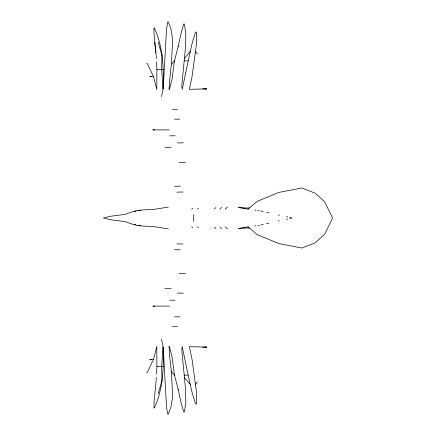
<?xml version="1.0" encoding="UTF-8"?>
<svg xmlns="http://www.w3.org/2000/svg" width="436" height="436" viewBox="0 0 436 436"><rect width="100%" height="100%" fill="white"/><g stroke="black" fill="none" stroke-linecap="round" stroke-linejoin="round"><path stroke-width="0.65" d="M163.059 88.781C163.892 68.332 163.119 46.772 154.273 27.931L153.952 27.937L154.033 33.866L155.848 52.571M156.17 380.148L156.317 377.445M156.502 374.061L156.911 366.616L156.791 346.462L153.477 359.455L147.357 372.409L146.621 372.404M184.444 58.13L181.796 85.865L182.21 89.44L190.221 51.568M156.132 380.759L154.033 402.134L153.952 408.063L154.273 408.069C163.119 389.228 163.892 367.668 163.059 347.22M163.222 88.862L166.536 28.956L167.74 21.822L168.242 21.816L170.945 28.896L172.683 39.54L171.375 64.452L174.471 60.849L178.166 46.576L181 33.501L183.709 23.98L184.363 23.969L185.823 33.436L185.534 46.478L184.444 58.304L190.221 51.748L192.265 42.832L195.541 32.117L196.451 32.106L196.603 42.772L195.448 51.677L197.426 53.933M161.484 96.727L163.048 89.609L161.658 69.466L161.947 55.236L158.175 42.21M158.175 393.79L161.947 380.764L161.658 366.534L163.048 346.391L161.484 339.273M161.189 383.642L161.947 381.053M197.426 382.067L195.448 384.323L196.603 393.228L196.451 403.894L195.541 403.883L192.265 393.168L190.221 384.252L184.444 377.696L185.534 389.522L185.823 402.564L184.363 412.031L183.709 412.02L181 402.499L178.166 389.424L174.471 375.151L171.375 371.548L172.683 396.46L170.945 407.104L168.242 414.184L167.74 414.178L166.536 407.044L163.222 347.138M191.687 209.291L192.636 208.326M197.486 209.117L198.451 208.163M214.479 208.877L215.885 207.569M219.804 209.062L221.695 207.334M225.107 209.22L227.499 207.084M247.877 209.204L257.196 201.361L278.882 192.423L301.919 187.976L315.342 193.279L324.678 201.786L332.603 218L324.678 234.214L315.342 242.721L301.919 248.024L278.882 243.577L257.196 234.639L247.877 226.796M134.381 211.782C135.994 210.25 138.523 209.907 140.506 210.904M140.506 225.096C138.523 226.093 135.994 225.75 134.381 224.218M260.679 225.036L263.262 224.431M266.483 223.673L269.067 223.069M278.097 221.057L279.389 220.785M286.485 219.281L287.776 219.008M289.711 218.6L291.646 218.191L291.646 217.815L289.711 217.4M136.136 211.068L132.272 211.852L125.05 214.392L110.613 216.24L103.397 217.94L110.613 219.76L125.05 221.608L132.272 224.148L136.136 224.932M138.713 210.544L141.291 210.021L153.924 209.373L168.361 207.1M238.465 228.399L248.564 226.873M254.619 225.952L255.965 225.75M257.987 225.445L259.333 225.243M238.699 228.786L243.866 227.995L243.533 228.039L249.534 228.039M151.641 76.54L149.804 76.594L153.477 76.605L156.791 89.538L156.911 69.384L156.502 61.939M179.256 162.53L185.507 162.356M178.166 46.456L178.793 46.439M174.433 186.281L180.455 186.15M176.88 192.134L182.973 192.004M146.621 63.596L147.357 63.591L153.477 76.545M202.74 88.917L206.751 88.862A387.817 100.362 -0.8 0 0 204.811 88.857M172.482 109.719L177.474 109.676M174.504 119.192L179.812 119.142M177.419 142.894L183.371 142.839M184.221 60.904L188.183 60.871M178.166 46.696L178.793 46.696M169.62 135.825L175.207 135.792M163.38 69.46L156.971 69.466M164.993 147.695L170.999 147.679M153.477 359.395L149.804 359.406L151.641 359.46M249.534 207.961L243.533 207.961L243.866 208.005L238.699 207.214M156.971 366.534L163.38 366.54M164.993 288.305L170.999 288.321M169.62 300.175L175.207 300.208M178.166 389.304L178.793 389.304M188.183 375.129L182.21 346.56L181.796 350.135L184.221 375.096L188.183 375.129L190.221 384.432M177.419 293.106L183.371 293.161M174.504 316.808L179.812 316.858M172.482 326.281L177.474 326.324M202.74 347.083L206.751 347.138A387.817 100.362 0.8 0 1 204.811 347.143M176.88 243.866L182.973 243.996M174.433 249.719L180.455 249.85M178.166 389.544L178.793 389.561M179.256 273.47L185.507 273.645M238.465 207.601L248.564 209.127M254.619 210.048L255.965 210.25M257.987 210.555L259.333 210.757M168.361 228.9L153.924 226.627L141.291 225.979L138.713 225.456M278.097 214.943L279.389 215.215M286.485 216.719L287.776 216.992M260.679 210.964L263.262 211.569M266.483 212.327L269.067 212.931M225.107 226.78L227.499 228.916M219.804 226.938L221.695 228.666M214.479 227.123L215.885 228.431M197.486 226.884L198.451 227.837M191.687 226.709L192.636 227.674M161.189 52.358L161.947 54.947M154.72 42.21L156.132 55.241M184.221 375.096L184.444 377.87M156.17 55.852L156.317 58.555M195.448 51.519L192.113 76.24L189.371 89.315L193.153 89.233A387.817 100.362 -0.8 0 0 206.751 88.862M195.448 384.481L192.113 359.76L189.371 346.685L193.153 346.767A387.817 100.362 0.8 0 1 206.751 347.138M193.622 214.577L193.622 221.423M174.471 60.691L172.089 78.84L169.364 89.582L169.032 89.582L169.626 80.093L171.375 64.212M174.471 375.309L172.089 357.16L169.364 346.418L169.032 346.418L169.626 355.907L171.375 371.788M154.633 129.841A472.711 122.336 -0.8 0 0 152.791 129.895A472.711 122.336 -0.8 0 0 169.37 129.901M154.633 306.159A472.711 122.336 0.8 0 1 152.791 306.105A472.711 122.336 0.8 0 1 169.37 306.099"/></g></svg>
